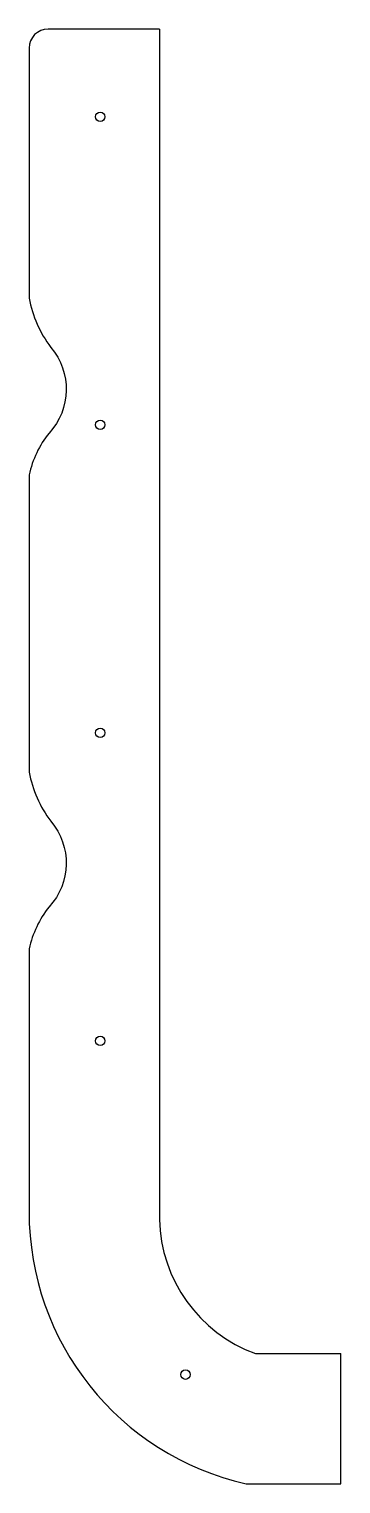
# Model space of a CAD drawing. Header units: inches. Extents: x -140 to -9, y -497 to 117.
import ezdxf

# ---------------------------------------------------------------- set-up
doc = ezdxf.new("R2010")
doc.units = ezdxf.units.IN
doc.header["$MEASUREMENT"] = 0

msp = doc.modelspace()

# ---------------------------------------------------------------- linework, layer by layer
for p, q in [((-85.27, 116.78), (-132.27, 116.78)), ((-140.27, 108.78), (-140.27, 3.22)), ((-140.27, -71.37), (-140.27, -196.78)), ((-140.27, -271.37), (-140.27, -382.22)), ((-8.69, -497.21), (-8.69, -442.21)), ((-48.69, -497.21), (-8.69, -497.21))]:
    msp.add_line(p, q)
for points in [[(-85.27, 116.78), (-85.27, -385.56, 0.309317), (-44.68, -442.21), (-8.69, -442.21)], [(-140.27, 3.22, 0.113339), (-131.11, -17.56, -0.380363), (-131.85, -53.7, 0.113668), (-140.27, -71.37, 0.189016)], [(-140.27, -196.78, 0.113339), (-131.11, -217.56, -0.380363), (-131.85, -253.7, 0.113668), (-140.27, -271.37, 0.189016)]]:
    msp.add_lwpolyline(points, format="xyb")
for centre in [(-110.27, 79.78), (-110.27, -50.22), (-110.27, -180.22), (-110.27, -310.22), (-74.27, -451.08)]:
    msp.add_circle(centre, 2)
for centre, radius, start, end in [((-132.27, 108.78), 8, 90, 180), ((-22.76, -382.59), 117.51, 179.81692, 257.25127)]:
    msp.add_arc(centre, radius, start, end)

doc.saveas('drawing.dxf')
